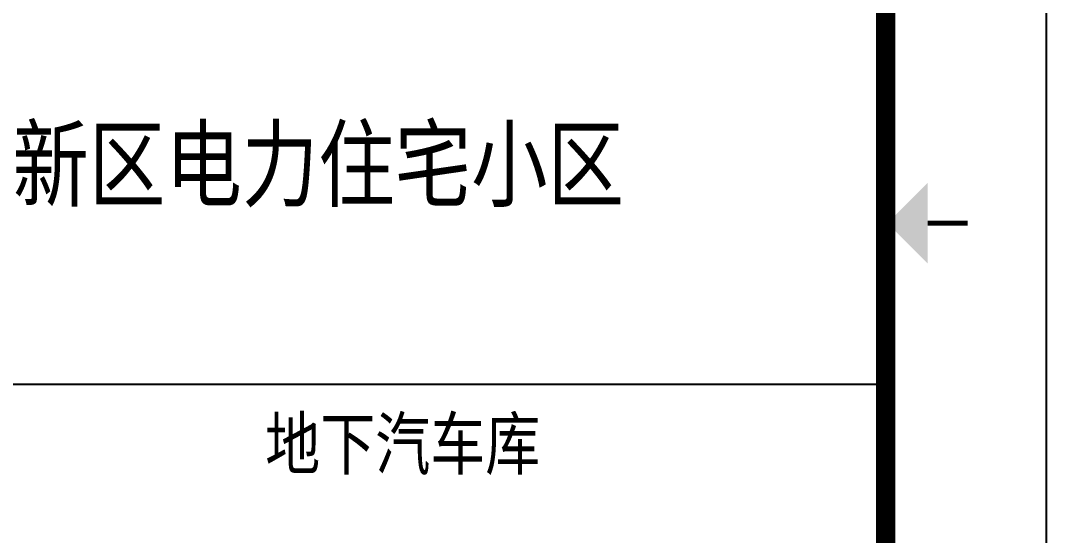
# Model space of a CAD drawing. Extents: x -1348811 to 123514, y -640545 to 749356.
# Drawn here: x -686942 to -683754, y 189366 to 190967 of the extents above; entities that cross this region are included whole.
import ezdxf
from ezdxf.enums import TextEntityAlignment as Align

# ---------------------------------------------------------------- set-up
doc = ezdxf.new("R2010")
doc.units = 0
doc.header["$LTSCALE"] = 10
doc.header["$MEASUREMENT"] = 0
doc.layers.get('0').update_dxf_attribs({"linetype": 'CONTINUOUS'})
doc.layers.add('STAIR', color=9, linetype='CONTINUOUS')
doc.layers.add('图框', color=7, linetype='CONTINUOUS')
doc.styles.add('TKZ1_tjhts.shx', font='tjromant.shx', dxfattribs={"bigfont": 'tjhts.shx'})

# ---------------------------------------------------------------- blocks, each defined once
blk = doc.blocks.new('TJAD_TK_A1')
blk.add_line((1251.379, 643.449), (1331.379, 643.449))
at = {"layer": '图框'}
blk.add_line((1341.379, 356.449), (1341.379, 950.449), dxfattribs=at)
at = {"layer": '图框', "const_width": 1.2}
blk.add_lwpolyline([(1331.379, 940.449), (525.379, 940.449), (525.379, 366.449), (1331.379, 366.449)], close=True, dxfattribs=at)
at = {"layer": '图框', "const_width": 0.3}
blk.add_lwpolyline([(1333.989, 653.449), (1336.489, 653.449)], dxfattribs=at)
at = {"layer": '图框'}
blk.add_solid([(1333.989, 650.949), (1333.989, 655.949), (1331.489, 653.449)], dxfattribs=at)
blk = doc.blocks.new('TJAD_图框_A1')
at = {"layer": '图框'}
blk.add_blockref('TJAD_TK_A1', (0, 0), dxfattribs=at)
at = {"layer": '图框', "color": 6, "style": 'TKZ1_tjhts.shx'}
for s, height, p in [('海湖新区电力住宅小区', 5, (1291.379, 656.949)), ('地下汽车库', 3.6, (1301.379, 639.608))]:
    blk.add_text(s, height=height, dxfattribs=at).set_placement(p, align=Align.MIDDLE_CENTER)

msp = doc.modelspace()

# ---------------------------------------------------------------- block references
at = {"layer": 'STAIR', "xscale": 50, "yscale": 50, "zscale": 50}
msp.add_blockref('TJAD_图框_A1', (-750823.1, 157664.6), dxfattribs=at)

doc.saveas('drawing.dxf')
